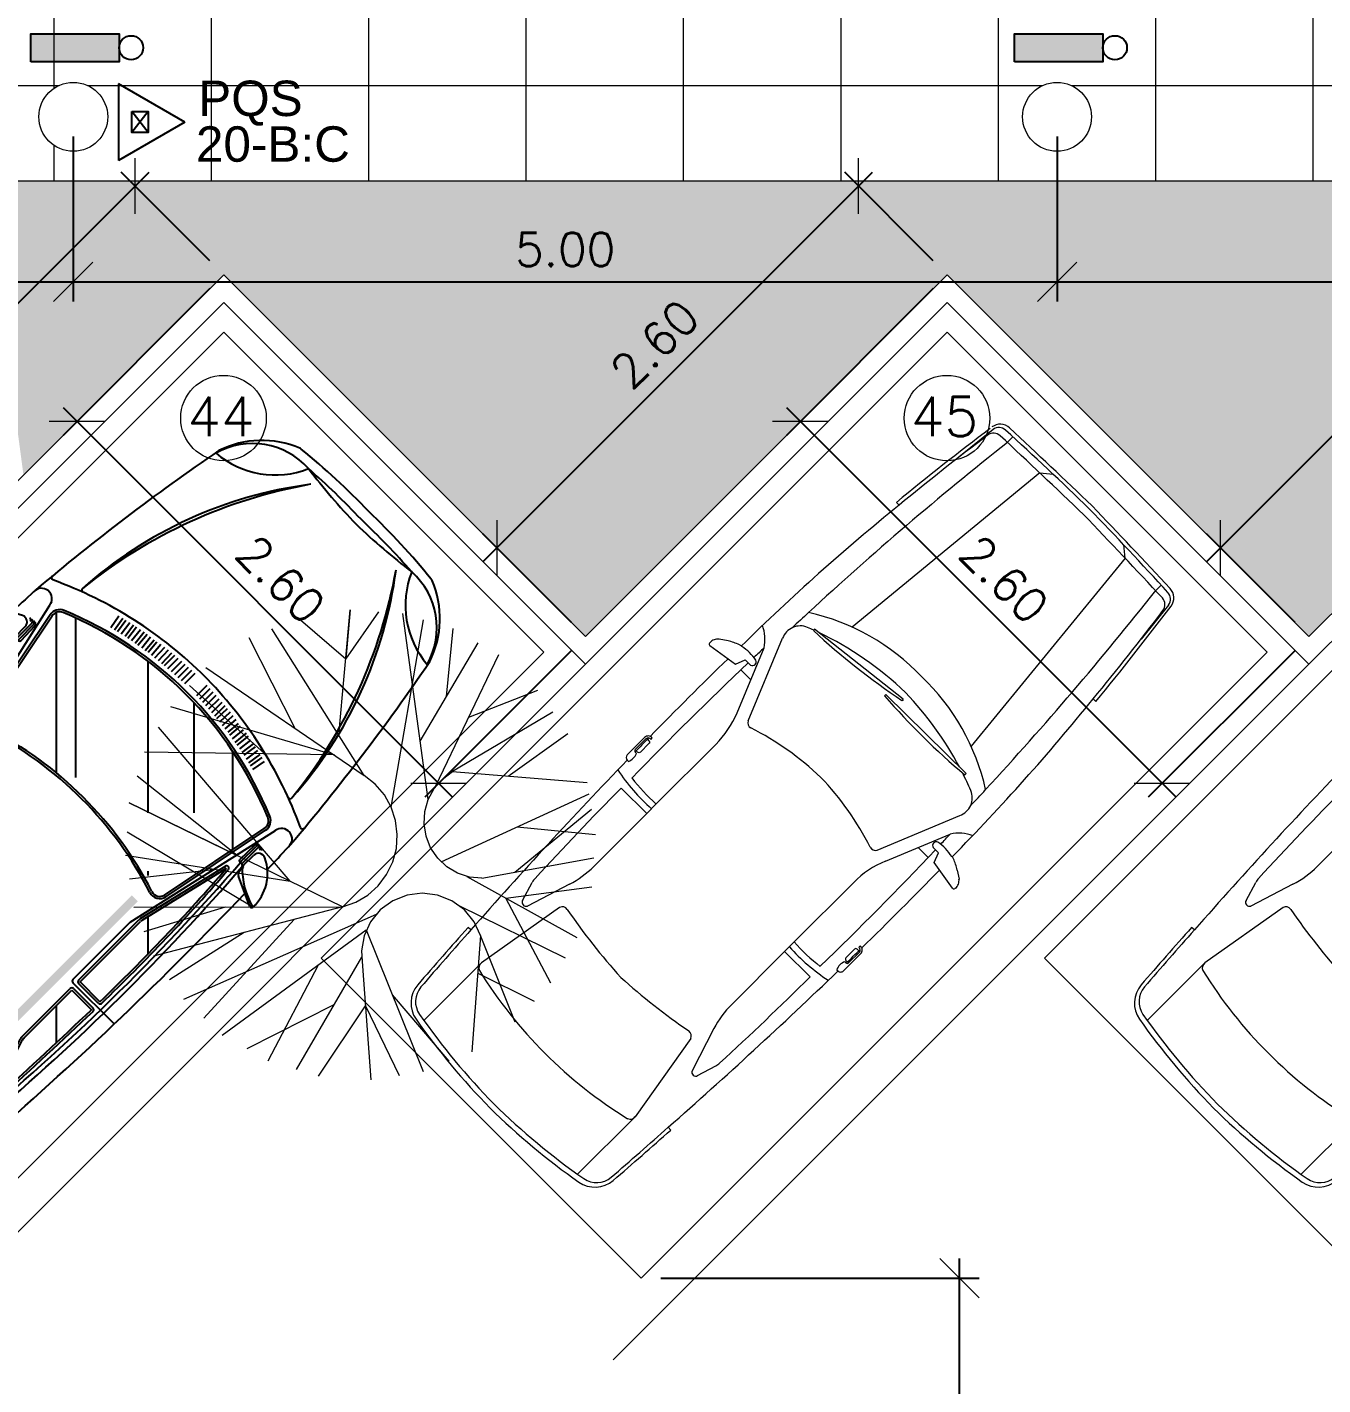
# Model space of a CAD drawing. Header units: millimetres. Extents: x 521 to 1055, y 261 to 520.
# Drawn here: x 564.66 to 571.25, y 480.6 to 487.5 of the extents above; entities that cross this region are included whole.
import ezdxf

# ---------------------------------------------------------------- set-up
doc = ezdxf.new("R2010")
doc.units = ezdxf.units.MM
doc.linetypes.add('CONTINU', pattern=[0])
doc.layers.add('0.1', color=8, linetype='Continuous', lineweight=13)
doc.layers.add('layout', color=1, linetype='Continuous')
doc.layers.add('ppci', color=8, linetype='Continuous')
doc.styles.add('ROMANS', font='romans')
doc.styles.get("Standard").update_dxf_attribs({"font": 'romans.shx'})
doc.styles.add('STYLE1', font='sanss___.ttf')
doc.dimstyles.new('Fares Eng - 50', dxfattribs={"dimscale": 2, "dimtxt": 0.085, "dimasz": 0.1, "dimexe": 0.05, "dimexo": 0.05, "dimgap": 0.04, "dimtad": 1, "dimzin": 4, "dimdsep": 46, "dimtxsty": 'ROMANS', "dimblk1": 'OBLIQUE', "dimblk2": 'OBLIQUE', "dimsah": 1, "dimcen": 0.05, "dimdle": 0.05, "dimclrd": 8, "dimclre": 8, "dimclrt": 8, "dimaunit": 1, "dimadec": 0, "dimazin": 0, "dimtfac": 1, "dimtix": 1, "dimtmove": 2, "dimatfit": 0, "dimldrblk": 'OPEN90', "dimfxl": 1, "dimtolj": 1, "dimtzin": 0, "dimarcsym": 0})

# ---------------------------------------------------------------- blocks, each defined once
blk = doc.blocks.new('_OBLIQUE')
at = {"color": 0, "linetype": 'ByBlock'}
blk.add_line((-0.5, -0.5), (0.5, 0.5), dxfattribs=at)
blk = doc.blocks.new('*D2809')
at = {"layer": '0.1', "color": 8, "linetype": 'CONTINU', "lineweight": -2, "transparency": 16777216}
for p, q in [((559.8983, 486.9419), (559.8983, 486.1027)), ((564.8983, 486.9419), (564.8983, 486.1027)), ((559.7983, 486.2027), (564.9983, 486.2027))]:
    blk.add_line(p, q, dxfattribs=at)
at = {"layer": 'DEFPOINTS', "color": 0, "linetype": 'CONTINU', "lineweight": -2, "transparency": 16777216}
for p in [(559.8983, 487.0419), (564.8983, 487.0419), (564.8983, 486.2027)]:
    blk.add_point(p, dxfattribs=at)
at = {"layer": '0.1', "color": 8, "linetype": 'CONTINU', "lineweight": -2, "transparency": 16777216, "xscale": 0.2, "yscale": 0.2, "zscale": 0.2, "rotation": 180}
blk.add_blockref('_OBLIQUE', (559.8983, 486.2027), dxfattribs=at)
at = {"layer": '0.1', "color": 8, "linetype": 'CONTINU', "lineweight": -2, "transparency": 16777216, "xscale": 0.2, "yscale": 0.2, "zscale": 0.2}
blk.add_blockref('_OBLIQUE', (564.8983, 486.2027), dxfattribs=at)
at = {"layer": '0.1', "color": 8, "linetype": 'CONTINU', "transparency": 16777216, "insert": (562.3983, 486.3677), "char_height": 0.17, "attachment_point": 5, "style": 'ROMANS'}
blk.add_mtext('\\A1;5.00', dxfattribs=at)
blk = doc.blocks.new('_Open90')
at = {"color": 0, "linetype": 'ByBlock', "lineweight": -2}
for p, q in [((-0.5, 0.5), (0, 0)), ((0, 0), (-1, 0)), ((0, 0), (-0.5, -0.5))]:
    blk.add_line(p, q, dxfattribs=at)
blk = doc.blocks.new('*D2810')
at = {"layer": '0.1', "color": 8, "linetype": 'CONTINU', "lineweight": -2, "transparency": 16777216}
for p, q in [((564.8983, 486.9419), (564.8983, 486.1027)), ((569.8983, 486.9419), (569.8983, 486.1027)), ((564.7983, 486.2027), (569.9983, 486.2027))]:
    blk.add_line(p, q, dxfattribs=at)
at = {"layer": 'DEFPOINTS', "color": 0, "linetype": 'CONTINU', "lineweight": -2, "transparency": 16777216}
for p in [(564.8983, 487.0419), (569.8983, 487.0419), (569.8983, 486.2027)]:
    blk.add_point(p, dxfattribs=at)
at = {"layer": '0.1', "color": 8, "linetype": 'CONTINU', "lineweight": -2, "transparency": 16777216, "xscale": 0.2, "yscale": 0.2, "zscale": 0.2, "rotation": 180}
blk.add_blockref('_OBLIQUE', (564.8983, 486.2027), dxfattribs=at)
at = {"layer": '0.1', "color": 8, "linetype": 'CONTINU', "lineweight": -2, "transparency": 16777216, "xscale": 0.2, "yscale": 0.2, "zscale": 0.2}
blk.add_blockref('_OBLIQUE', (569.8983, 486.2027), dxfattribs=at)
at = {"layer": '0.1', "color": 8, "linetype": 'CONTINU', "transparency": 16777216, "insert": (567.3983, 486.3677), "char_height": 0.17, "attachment_point": 5, "style": 'ROMANS'}
blk.add_mtext('\\A1;5.00', dxfattribs=at)
blk = doc.blocks.new('*D2553')
at = {"layer": '0.1', "color": 8, "linetype": 'CONTINU', "lineweight": -2, "transparency": 16777216}
for p, q in [((569.8983, 486.9419), (569.8983, 486.1027)), ((574.8983, 486.9419), (574.8983, 486.1027)), ((569.7983, 486.2027), (574.9983, 486.2027))]:
    blk.add_line(p, q, dxfattribs=at)
at = {"layer": 'DEFPOINTS', "color": 0, "linetype": 'CONTINU', "lineweight": -2, "transparency": 16777216}
for p in [(569.8983, 487.0419), (574.8983, 487.0419), (574.8983, 486.2027)]:
    blk.add_point(p, dxfattribs=at)
at = {"layer": '0.1', "color": 8, "linetype": 'CONTINU', "lineweight": -2, "transparency": 16777216, "xscale": 0.2, "yscale": 0.2, "zscale": 0.2, "rotation": 180}
blk.add_blockref('_OBLIQUE', (569.8983, 486.2027), dxfattribs=at)
at = {"layer": '0.1', "color": 8, "linetype": 'CONTINU', "lineweight": -2, "transparency": 16777216, "xscale": 0.2, "yscale": 0.2, "zscale": 0.2}
blk.add_blockref('_OBLIQUE', (574.8983, 486.2027), dxfattribs=at)
at = {"layer": '0.1', "color": 8, "linetype": 'CONTINU', "transparency": 16777216, "insert": (572.3983, 486.3677), "char_height": 0.17, "attachment_point": 5, "style": 'ROMANS'}
blk.add_mtext('\\A1;5.00', dxfattribs=at)
blk = doc.blocks.new('*D2693')
at = {"layer": '0.1', "color": 8, "linetype": 'CONTINU', "lineweight": -2, "transparency": 16777216}
for p, q in [((563.3034, 484.7805), (565.2833, 486.7604)), ((565.5922, 486.31), (565.1418, 486.7604)), ((563.7537, 484.4715), (563.3034, 484.9219))]:
    blk.add_line(p, q, dxfattribs=at)
at = {"layer": 'DEFPOINTS', "color": 0, "linetype": 'CONTINU', "lineweight": -2, "transparency": 16777216}
for p in [(565.2125, 486.6897), (565.6629, 486.2393), (563.8244, 484.4008)]:
    blk.add_point(p, dxfattribs=at)
at = {"layer": '0.1', "color": 8, "linetype": 'CONTINU', "lineweight": -2, "transparency": 16777216, "xscale": 0.2, "yscale": 0.2, "zscale": 0.2}
for p, rotation in [((565.2125, 486.6897), 44.99999999999735), ((563.3741, 484.8512), 224.9999999999974)]:
    blk.add_blockref('_OBLIQUE', p, dxfattribs=dict(at, rotation=rotation))
at = {"layer": '0.1', "color": 8, "linetype": 'CONTINU', "transparency": 16777216, "insert": (564.1766, 485.8871), "char_height": 0.17, "attachment_point": 5, "rotation": 45, "style": 'ROMANS'}
blk.add_mtext('\\A1;2.60', dxfattribs=at)
blk = doc.blocks.new('*D2694')
at = {"layer": '0.1', "color": 8, "linetype": 'CONTINU', "lineweight": -2, "transparency": 16777216}
for p, q in [((565.5922, 486.1686), (564.8461, 485.4225)), ((564.8461, 485.5639), (566.826, 483.584)), ((567.4307, 484.3301), (566.6846, 483.584))]:
    blk.add_line(p, q, dxfattribs=at)
at = {"layer": 'DEFPOINTS', "color": 0, "linetype": 'CONTINU', "lineweight": -2, "transparency": 16777216}
for p in [(565.6629, 486.2393), (567.5014, 484.4008), (566.7553, 483.6547)]:
    blk.add_point(p, dxfattribs=at)
at = {"layer": '0.1', "color": 8, "linetype": 'CONTINU', "lineweight": -2, "transparency": 16777216, "xscale": 0.2, "yscale": 0.2, "zscale": 0.2}
for p, rotation in [((564.9168, 485.4932), 135.0000000000009), ((566.7553, 483.6547), 315.0000000000009)]:
    blk.add_blockref('_OBLIQUE', p, dxfattribs=dict(at, rotation=rotation))
at = {"layer": '0.1', "color": 8, "linetype": 'CONTINU', "transparency": 16777216, "insert": (565.9527, 484.6906), "char_height": 0.17, "attachment_point": 5, "rotation": 315, "style": 'ROMANS'}
blk.add_mtext('\\A1;2.60', dxfattribs=at)
blk = doc.blocks.new('*D2695')
at = {"layer": '0.1', "color": 8, "linetype": 'CONTINU', "lineweight": -2, "transparency": 16777216}
for p, q in [((566.9803, 484.7805), (568.9602, 486.7604)), ((569.2692, 486.31), (568.8188, 486.7604)), ((567.4307, 484.4715), (566.9803, 484.9219))]:
    blk.add_line(p, q, dxfattribs=at)
at = {"layer": 'DEFPOINTS', "color": 0, "linetype": 'CONTINU', "lineweight": -2, "transparency": 16777216}
for p in [(568.8895, 486.6897), (569.3399, 486.2393), (567.5014, 484.4008)]:
    blk.add_point(p, dxfattribs=at)
at = {"layer": '0.1', "color": 8, "linetype": 'CONTINU', "lineweight": -2, "transparency": 16777216, "xscale": 0.2, "yscale": 0.2, "zscale": 0.2}
for p, rotation in [((568.8895, 486.6897), 44.99999999999735), ((567.051, 484.8512), 224.9999999999974)]:
    blk.add_blockref('_OBLIQUE', p, dxfattribs=dict(at, rotation=rotation))
at = {"layer": '0.1', "color": 8, "linetype": 'CONTINU', "transparency": 16777216, "insert": (567.8536, 485.8871), "char_height": 0.17, "attachment_point": 5, "rotation": 45, "style": 'ROMANS'}
blk.add_mtext('\\A1;2.60', dxfattribs=at)
blk = doc.blocks.new('*D2696')
at = {"layer": '0.1', "color": 8, "linetype": 'CONTINU', "lineweight": -2, "transparency": 16777216}
for p, q in [((569.2692, 486.1686), (568.5231, 485.4225)), ((568.5231, 485.5639), (570.503, 483.584)), ((571.1076, 484.3301), (570.3615, 483.584))]:
    blk.add_line(p, q, dxfattribs=at)
at = {"layer": 'DEFPOINTS', "color": 0, "linetype": 'CONTINU', "lineweight": -2, "transparency": 16777216}
for p in [(569.3399, 486.2393), (571.1784, 484.4008), (570.4323, 483.6547)]:
    blk.add_point(p, dxfattribs=at)
at = {"layer": '0.1', "color": 8, "linetype": 'CONTINU', "lineweight": -2, "transparency": 16777216, "xscale": 0.2, "yscale": 0.2, "zscale": 0.2}
for p, rotation in [((568.5938, 485.4932), 135.0000000000009), ((570.4323, 483.6547), 315.0000000000009)]:
    blk.add_blockref('_OBLIQUE', p, dxfattribs=dict(at, rotation=rotation))
at = {"layer": '0.1', "color": 8, "linetype": 'CONTINU', "transparency": 16777216, "insert": (569.6297, 484.6906), "char_height": 0.17, "attachment_point": 5, "rotation": 315, "style": 'ROMANS'}
blk.add_mtext('\\A1;2.60', dxfattribs=at)
blk = doc.blocks.new('*D2697')
at = {"layer": '0.1', "color": 8, "linetype": 'CONTINU', "lineweight": -2, "transparency": 16777216}
for p, q in [((570.6573, 484.7805), (572.6372, 486.7604)), ((572.9461, 486.31), (572.4957, 486.7604)), ((571.1076, 484.4715), (570.6573, 484.9219))]:
    blk.add_line(p, q, dxfattribs=at)
at = {"layer": 'DEFPOINTS', "color": 0, "linetype": 'CONTINU', "lineweight": -2, "transparency": 16777216}
for p in [(572.5665, 486.6897), (573.0168, 486.2393), (571.1784, 484.4008)]:
    blk.add_point(p, dxfattribs=at)
at = {"layer": '0.1', "color": 8, "linetype": 'CONTINU', "lineweight": -2, "transparency": 16777216, "xscale": 0.2, "yscale": 0.2, "zscale": 0.2}
for p, rotation in [((572.5665, 486.6897), 44.99999999999735), ((570.728, 484.8512), 224.9999999999974)]:
    blk.add_blockref('_OBLIQUE', p, dxfattribs=dict(at, rotation=rotation))
at = {"layer": '0.1', "color": 8, "linetype": 'CONTINU', "transparency": 16777216, "insert": (571.5305, 485.8871), "char_height": 0.17, "attachment_point": 5, "rotation": 45, "style": 'ROMANS'}
blk.add_mtext('\\A1;2.60', dxfattribs=at)
blk = doc.blocks.new('Car')
at = {"layer": 'layout', "color": 8}
for p, q in [((-31.83, -114.1), (-32.61, -107.82)), ((-30.4, -113.85), (-31.03, -107.55)), ((-28.42, -113.52), (-29.04, -107.35)), ((-26.44, -113.22), (-27.05, -107.15)), ((-25.01, -112.96), (-25.46, -106.96)), ((-23.02, -112.81), (-23.5, -106.37)), ((-21.18, -112.51), (-21.34, -106.1)), ((-19.19, -112.29), (-19.35, -105.87)), ((-17.19, -112.08), (-17.35, -105.66)), ((-15.75, -111.95), (-15.75, -105.51)), ((-13.75, -111.84), (-13.75, -105.34)), ((-11.75, -111.64), (-11.75, -105.19)), ((-9.75, -111.52), (-9.75, -105.07)), ((-7.75, -111.42), (-7.75, -104.97)), ((-5.75, -111.35), (-5.75, -104.89)), ((-3.75, -111.3), (-3.75, -104.83)), ((3.75, -111.3), (3.75, -104.83)), ((5.75, -111.35), (5.75, -104.89)), ((7.75, -111.42), (7.75, -104.97)), ((9.75, -111.52), (9.75, -105.07)), ((11.75, -111.64), (11.75, -105.19)), ((13.75, -111.84), (13.75, -105.34)), ((15.75, -111.95), (15.75, -105.51)), ((17.19, -112.08), (17.35, -105.66)), ((19.19, -112.29), (19.35, -105.87)), ((21.18, -112.51), (21.34, -106.1)), ((23.02, -112.81), (23.5, -106.37)), ((25.01, -112.96), (25.46, -106.96)), ((26.44, -113.22), (27.05, -107.15)), ((28.42, -113.52), (29.04, -107.35)), ((30.4, -113.85), (31.03, -107.55)), ((31.83, -114.1), (32.61, -107.82)), ((-44.43, -116.85), (-45.51, -110.71)), ((-42.49, -116.36), (-43.57, -110.21)), ((-41.09, -116.03), (-42.02, -109.83)), ((-39.13, -115.58), (-40.07, -109.37)), ((-37.18, -115.15), (-38.11, -108.94)), ((-35.76, -114.86), (-36.55, -108.6)), ((-33.8, -114.47), (-34.58, -108.2)), ((33.8, -114.47), (34.58, -108.2)), ((35.76, -114.86), (36.55, -108.6)), ((37.18, -115.15), (38.11, -108.94)), ((39.13, -115.58), (40.07, -109.37)), ((41.09, -116.03), (42.02, -109.83)), ((42.49, -116.36), (43.57, -110.21)), ((44.43, -116.85), (45.51, -110.71)), ((25.24, -163.06), (-22.09, -115.73)), ((39.58, -148.72), (5.2, -114.34)), ((63.09, -147.96), (32.62, -117.49)), ((-8.41, -174.64), (-58.24, -124.81)), ((-53.79, -202.87), (-70.44, -128.84)), ((-67.28, -131.91), (-57.03, -183.84)), ((-66.3, -131.69), (-56.05, -183.63)), ((-15.9, -179.27), (-66.05, -129.13)), ((53.79, -202.87), (70.44, -128.84)), ((56.05, -183.63), (66.3, -131.69)), ((57.03, -183.84), (67.28, -131.91)), ((-71.36, -149.65), (-71.45, -143.34)), ((-70.36, -149.36), (-70.51, -139.97)), ((-69.36, -149.11), (-69.51, -139.91)), ((-68.41, -148.9), (-68.73, -139.87)), ((68.41, -148.9), (68.73, -139.87)), ((69.36, -149.11), (69.51, -139.91)), ((70.36, -149.36), (70.51, -139.97)), ((71.36, -149.65), (71.45, -143.34)), ((-86.25, -160.56), (-73.15, -154.66)), ((-72.41, -153.97), (-71.35, -150.37)), ((-56.87, -198.54), (-66.97, -155.83)), ((-55.9, -198.31), (-66, -155.6)), ((55.9, -198.31), (66, -155.6)), ((56.87, -198.54), (66.97, -155.83)), ((72.41, -153.97), (71.35, -150.37)), ((86.25, -160.56), (73.15, -154.66)), ((44.78, -182.6), (43.44, -181.26)), ((-56.77, -200.19), (-68.78, -188.17)), ((69.26, -207.08), (57.61, -195.43)), ((-56.77, -237.2), (-56.77, -199.46)), ((-55.77, -237.2), (-55.77, -199.46)), ((-53.77, -238.7), (-53.77, -203.1)), ((53.77, -238.7), (53.77, -203.1)), ((55.77, -237.2), (55.77, -199.46)), ((56.77, -237.2), (56.77, -199.46)), ((-56.77, -227.76), (-69.33, -215.2)), ((-80.7, -239.7), (-54.77, -239.7)), ((-68.29, -237.2), (-69.16, -236.33)), ((-69.14, -237.2), (-56.77, -237.2)), ((-69.14, -238.2), (-56.77, -238.2)), ((80.7, -239.7), (54.77, -239.7)), ((69.14, -237.2), (56.77, -237.2)), ((69.14, -238.2), (56.77, -238.2)), ((-56.77, -241.37), (-69.05, -241.37)), ((-56.77, -242.37), (-69.05, -242.37)), ((-56.77, -248.72), (-62.9, -242.59)), ((-56.77, -272.37), (-56.77, -242.37)), ((-55.77, -272.37), (-55.77, -242.37)), ((55.77, -272.37), (55.77, -242.37)), ((56.77, -241.37), (69.05, -241.37)), ((56.77, -242.37), (69.05, -242.37)), ((56.77, -272.37), (56.77, -242.37)), ((68.35, -263.53), (56.77, -251.95)), ((-57.03, -273.82), (-68.34, -262.52)), ((-65.15, -298.28), (-56.97, -273.63)), ((-64.2, -298.6), (-56.02, -273.95)), ((64.2, -298.6), (56.02, -273.95)), ((65.15, -298.28), (56.97, -273.63)), ((-57.23, -300.94), (-62.7, -316.26)), ((-56.28, -301.28), (-61.75, -316.6)), ((61.89, -318.84), (44.86, -301.81)), ((61.75, -316.6), (56.28, -301.28)), ((62.7, -316.26), (57.23, -300.94)), ((1.56, -332.42), (-21.83, -309.02)), ((25.07, -330.56), (5.54, -311.03)), ((42.49, -327.02), (25.24, -309.77))]:
    blk.add_line(p, q, dxfattribs=at)
for centre, radius, start, end in [((-7.78, -326.68), 326.77, 88.63509, 95.77261), ((7.78, -326.68), 326.77, 84.22739, 91.36491), ((-34.26, -38.31), 32.93, 86.56245, 164.49582), ((-69.02, 10.38), 39.99, 274.33929, 336.71898), ((-25.61, -41.18), 42.46, 111.77904, 161.65444), ((-40.25, -4.54), 3, 97.67397, 111.77904), ((-10.03, -339.28), 334.59, 88.28197, 93.81346), ((10.07, 328.42), 336.52, 262.76955, 268.28512), ((10.03, -339.28), 334.59, 86.18654, 91.71803), ((-10.07, 328.42), 336.52, 271.71488, 277.23045), ((34.26, -38.31), 32.93, 15.50418, 93.43755), ((69.02, 10.38), 39.99, 203.28102, 265.66071), ((40.25, -4.54), 3, 68.22096, 82.32603), ((25.61, -41.18), 42.46, 18.34556, 68.22096), ((122.71, -124.56), 188.48, 142.42971, 176.62369), ((155.62, -136.85), 222.3, 145.09295, 173.96045), ((-155.62, -136.85), 222.3, 6.03955, 34.90705), ((-122.71, -124.56), 188.48, 3.37631, 37.57029), ((866.83, -205.61), 949.54, 169.20805, 175.34334), ((-866.83, -205.61), 949.54, 4.65666, 10.79195), ((0.52, -286.47), 183.69, 90, 115.07814), ((-0.52, -286.47), 183.69, 64.92186, 90), ((-64.45, -113.59), 1, 172.72578, 290.59687), ((0.02, -280.42), 167.16, 90.00647, 112.62321), ((-0.02, -280.42), 167.16, 67.37679, 89.99353), ((64.45, -113.59), 1, 249.40313, 7.27422), ((-77.76, -119.19), 1, 174.77267, 295.07814), ((0.02, -280.45), 166.19, 90.00846, 112.62516), ((-0.02, -280.42), 166.16, 67.37679, 89.99349), ((77.76, -119.19), 1, 244.92186, 5.22733), ((-75.03, -129.55), 4.65, 8.74906, 183.51846), ((75.03, -129.55), 4.65, 356.48154, 171.25094), ((1565.62, -198.2), 1646.72, 177.62048, 178.09716), ((-62.41, -130.76), 5, 111.95359, 193.30168), ((-62.41, -130.76), 4, 111.95359, 193.55432), ((62.41, -130.76), 4.01, 346.52867, 68.12941), ((62.41, -130.76), 5, 346.69832, 68.04641), ((-1565.62, -198.2), 1646.72, 1.90284, 2.37952), ((-67.04, -159.13), 20.41, 115.20324, 181.93489), ((-74.45, -143.38), 3, 0.88902, 115.20324), ((-72.5, -140.1), 1, 0.88902, 98.06761), ((-71.51, -139.99), 1, 0.88902, 95.22344), ((-70.51, -139.92), 1, 0.88902, 92.38995), ((-69.73, -139.9), 1, 2.00313, 90.18429), ((69.73, -139.9), 1, 89.81571, 177.99687), ((70.51, -139.92), 1, 87.61005, 179.11098), ((71.51, -139.99), 1, 84.77656, 179.11098), ((74.45, -143.38), 3, 64.79676, 179.11098), ((72.5, -140.1), 1, 81.93239, 179.11098), ((67.04, -159.13), 20.41, 358.06511, 64.79676), ((936.35, -221.13), 1008.45, 175.93968, 185.43335), ((-72.36, -149.67), 1, 287.94037, 0.88902), ((-71.36, -149.37), 1, 285.26496, 0.88902), ((-70.36, -149.13), 1, 282.62123, 0.88902), ((-69.41, -148.93), 1, 280.11964, 2.00313), ((-936.35, -221.13), 1008.45, 354.56665, 4.06032), ((69.41, -148.93), 1, 177.99687, 259.88036), ((70.36, -149.13), 1, 179.11098, 257.37877), ((71.36, -149.37), 1, 179.11098, 254.73504), ((72.36, -149.67), 1, 179.11098, 252.05963), ((-94.89, -128.71), 31.99, 283.47064, 317.39271), ((940.68, -224.07), 1014.72, 175.8385, 184.81509), ((770.41, -218.88), 840.75, 175.69294, 181.2505), ((770.41, -218.88), 839.75, 175.69435, 181.2501), ((-66.97, -155.83), 1, 13.30168, 174.5453), ((66.97, -155.83), 1, 5.4547, 166.69832), ((-770.41, -218.88), 839.75, 358.7499, 4.30565), ((-770.41, -218.88), 840.75, 358.7495, 4.30706), ((-940.68, -224.07), 1014.72, 355.18491, 4.1615), ((94.89, -128.71), 31.99, 222.60729, 256.52936), ((73.37, -153.69), 1, 196.42989, 257.76689), ((-86.47, -159.58), 1, 193.81658, 282.23311), ((1565.62, -198.2), 1646.72, 178.60166, 183.97585), ((-1565.62, -198.2), 1646.72, 356.02415, 1.39834), ((86.47, -159.58), 1, 257.76689, 346.18342), ((0, -344.99), 166.48, 90, 107.81843), ((0, -344.99), 165.48, 90, 107.81843), ((0, -344.99), 166.48, 72.18157, 90), ((0, -344.99), 165.48, 72.18157, 90), ((-52.17, -182.69), 5, 193.30168, 287.81843), ((-52.17, -182.69), 4, 193.55432, 287.81843), ((52.17, -182.69), 5, 252.18157, 346.69832), ((52.17, -182.69), 4, 252.18157, 346.44568), ((-60.77, -199.46), 4, 360, 13.30168), ((-60.77, -199.46), 5, 0, 13.30168), ((-54.77, -203.1), 1, 0, 13.30168), ((54.77, -203.1), 1, 166.69832, 180), ((60.77, -199.46), 5, 166.69832, 180), ((60.77, -199.46), 4, 166.69832, 180), ((-69.14, -237.2), 1, 181.58349, 270), ((-56.77, -237.2), 1, 270, 0), ((-54.77, -238.7), 1, 270, 0), ((54.77, -238.7), 1, 180, 270), ((56.77, -237.2), 1, 180, 270), ((69.14, -237.2), 1, 270, 358.41651), ((-69.05, -242.37), 1, 90, 181.10658), ((9004.64, 48.66), 9079.35, 181.83701, 182.188638), ((9004.64, 48.66), 9078.35, 181.837091, 182.188581), ((-56.77, -242.37), 1, 0, 90), ((56.77, -242.37), 1, 90, 180), ((-9004.64, 48.66), 9078.35, 357.811419, 358.162909), ((-9004.64, 48.66), 9079.35, 357.811362, 358.16299), ((69.05, -242.37), 1, 358.89342, 90), ((-60.77, -272.37), 4, 341.65255, 360), ((-60.77, -272.37), 5, 341.65255, 360), ((60.77, -272.37), 5, 180, 198.34745), ((60.77, -272.37), 4, 180, 198.34745), ((-66.1, -297.97), 2, 183.07381, 341.65255), ((-66.1, -297.97), 1, 183.44048, 341.65255), ((-52.52, -302.63), 5, 63.13567, 160.34618), ((-52.52, -302.63), 4, 63.13567, 160.34618), ((0, -198.95), 112.22, 243.13567, 270), ((0, -198.95), 111.22, 243.13567, 270), ((0, -198.95), 111.22, 270, 296.86433), ((0, -198.95), 112.22, 270, 296.86433), ((52.52, -302.63), 5, 19.65382, 116.86433), ((52.52, -302.63), 4, 19.65382, 116.86433), ((66.1, -297.97), 2, 198.34745, 356.92619), ((66.1, -297.97), 1, 198.34745, 356.55952), ((-73.29, -309.38), 3, 270, 5.58191), ((73.29, -309.38), 3, 174.41809, 270), ((-39.09, -305.57), 38.64, 190.15024, 253.62481), ((-79.74, -346.47), 30, 5.25839, 84.71276), ((-46.79, -314.36), 30, 185.58191, 244.44103), ((-62.59, -316.14), 5, 185.43335, 247.79793), ((-57.99, -317.94), 5, 160.34618, 249.50595), ((-57.99, -317.94), 4, 160.34618, 249.50595), ((79.74, -346.47), 30, 95.28724, 174.74161), ((39.09, -305.57), 38.64, 286.37519, 349.84976), ((57.99, -317.94), 4, 290.49405, 19.65382), ((57.99, -317.94), 5, 290.49405, 19.65382), ((46.79, -314.36), 30, 295.55897, 354.41809), ((62.59, -316.14), 5, 292.20207, 354.56665), ((0, -162.8), 170.63, 249.50595, 270), ((0, -162.8), 169.63, 249.50595, 270), ((0, -162.8), 169.63, 270, 290.49405), ((0, -162.8), 170.63, 270, 290.49405), ((0, -181.6), 170.63, 249.50595, 270), ((0, -181.6), 170.63, 270, 290.49405), ((0, -181.6), 168.63, 252.23915, 270), ((0, -181.6), 168.63, 270, 287.76085)]:
    blk.add_arc(centre, radius, start, end, dxfattribs=at)
for points in [[(-49.6, -290.37), (-45.84, -290.37), (-49.6, -194.01), (-45.84, -194.01)], [(49.6, -290.37), (45.84, -290.37), (49.6, -194.01), (45.84, -194.01)]]:
    blk.add_solid(points, dxfattribs=at)
blk = doc.blocks.new('TEMPRA3')
for p, q in [((-0.1569, 0.8233), (-0.1313, 0.862)), ((-0.0749, 0.8722), (-0.1007, 0.7132)), ((-0.0851, 0.8822), (-0.0818, 0.8817)), ((-1.2604, 0.6968), (-1.2604, 0.716)), ((-0.1007, 0.7132), (-0.1513, 0.6938)), ((-0.1513, 0.6938), (-0.1513, 0.6557)), ((1.806, 0.7091), (1.8071, 0.7283)), ((0.0585, 0.4641), (-0.3627, 0.637)), ((0.0689, 0.5332), (-0.2614, 0.6689)), ((-0.0984, 0.6737), (-0.0984, 0.6019)), ((0.7558, 0.4956), (0.7558, 0.6791)), ((1.5146, 0.6292), (1.414, 0.6594)), ((1.2872, 0.519), (1.5173, 0.5919)), ((1.4061, 0.471), (1.8863, 0.5527)), ((0.6872, 0.4957), (0.2589, 0.4957)), ((1.1361, 0.4956), (0.7558, 0.4956)), ((0.0585, -0.4641), (-0.3627, -0.637)), ((1.4061, -0.471), (1.8863, -0.5527)), ((0.0689, -0.5332), (-0.2614, -0.6689)), ((0.6872, -0.4957), (0.2589, -0.4957)), ((1.1361, -0.4956), (0.7558, -0.4956)), ((0.7558, -0.4956), (0.7558, -0.6791)), ((1.2872, -0.519), (1.5173, -0.5919)), ((-0.0984, -0.6737), (-0.0984, -0.6019)), ((-0.1513, -0.6938), (-0.1513, -0.6557)), ((1.5146, -0.6292), (1.414, -0.6594)), ((-1.2604, -0.6968), (-1.2604, -0.716)), ((-0.1007, -0.7132), (-0.1513, -0.6938)), ((-0.0749, -0.8722), (-0.1007, -0.7132)), ((1.806, -0.7091), (1.8071, -0.7283)), ((-0.1569, -0.8233), (-0.1313, -0.862)), ((-0.0851, -0.8822), (-0.0818, -0.8817))]:
    blk.add_line(p, q)
at = {"color": 9}
for p, q in [((0.4895, 0.7769), (0.6144, 0.7769)), ((0.4897, 0.7669), (0.5667, 0.7669)), ((0.5767, 0.7569), (0.5767, 0.7484)), ((0.6344, 0.7569), (0.6344, 0.7484)), ((-1.8688, 0.6301), (-1.6474, 0.6541)), ((1.8863, 0.5527), (2.3005, 0.5527)), ((-1.8747, 0.5326), (-1.9141, 0.5326)), ((-0.5268, 0.5088), (-0.5359, 0.5086)), ((-0.5359, 0.5086), (-0.5316, -0.064)), ((0.6871, 0.4957), (0.7558, 0.4956)), ((-1.8814, 0.307), (-0.6525, 0.4277)), ((-1.8814, 0.307), (-1.9244, 0.2537)), ((-0.5679, 0.016), (-0.5769, 0.0171)), ((-0.5679, 0.0151), (-0.5769, 0.0139)), ((-0.5769, 0.0139), (-0.5102, -0.5548)), ((-0.5316, -0.064), (-0.5225, -0.0638)), ((-1.8814, -0.3079), (-1.9244, -0.2546)), ((-1.8814, -0.307), (-0.6525, -0.4277)), ((-1.8747, -0.5335), (-1.9141, -0.5335)), ((0.6871, -0.4957), (0.7558, -0.4956)), ((-0.5102, -0.5548), (-0.5012, -0.5536)), ((1.8863, -0.5527), (2.3005, -0.5527)), ((-1.8688, -0.631), (-1.6474, -0.655)), ((0.5767, -0.7569), (0.5767, -0.7484)), ((0.6344, -0.7569), (0.6344, -0.7484)), ((0.4895, -0.7769), (0.6144, -0.7769)), ((0.4897, -0.7669), (0.5667, -0.7669))]:
    blk.add_line(p, q, dxfattribs=at)
for points in [[(0.4864, 0.7601), (0.4864, 0.7487, 0.414214), (0.4964, 0.7387), (0.5577, 0.7387, 0.414214), (0.5677, 0.7487), (0.5677, 0.759)], [(0.4864, -0.7601), (0.4864, -0.7487, -0.414214), (0.4964, -0.7387), (0.5577, -0.7387, -0.414214), (0.5677, -0.7487), (0.5677, -0.759)]]:
    blk.add_lwpolyline(points, format="xyb", dxfattribs=at)
for centre, radius, start, end in [((-0.0788, 0.8163), 0.0696, 117.51978, 138.96518), ((-0.0917, 0.8411), 0.0416, 80.80671, 117.51978), ((-0.0832, 0.8735), 0.00833, 350.80671, 80.80671), ((-0.143, 0.7547), 0.0434, 160.42088, 180), ((0.0515, 0.6855), 0.2499, 146.52929, 160.42088), ((0.2131, -22.305), 23.0667, 89.37169, 90.76063), ((0.2131, -22.305), 23.0667, 89.09734, 89.34375), ((0.0261, -12.7482), 13.5255, 95.4579, 98.07666), ((-0.091, -10.4076), 11.1657, 90.48914, 96.01179), ((0.0745, 0.7002), 0.2666, 168.22298, 189.98368), ((0.1147, -25.8365), 26.5995, 86.35444, 88.88061), ((0.0275, -29.336), 30.1169, 85.87378, 86.61254), ((2.1828, 0.5595), 0.1438, 10.27566, 85.28637), ((-1.8644, 0.5739), 0.07, 98.07666, 178.05506), ((-0.4029, 0.55), 0.0959, 65.22486, 157.56321), ((0.3551, -17.2555), 17.935, 91.74302, 91.96985), ((0.3551, -17.2555), 17.935, 88.95708, 91.61786), ((-0.2977, 0.5553), 0.9867, 356.53371, 7.1274), ((0.6362, -17.0989), 17.7783, 87.57158, 89.61458), ((1.3853, 0.5636), 0.1, 73.296, 87.57158), ((1.5088, 0.6101), 0.02, 295.0881, 73.296), ((46.2874, -1.0613), 48.2496, 178.05506, 178.73963), ((1.0799, -0.0328), 1.689, 158.48825, 161.88328), ((1.8923, 0.5233), 0.03, 17.66847, 101.66126), ((-1.2417, -0.0333), 3.6191, 0.52768, 9.83979), ((0.2589, 0.9957), 0.5, 247.66255, 270), ((1.1361, 0.9956), 0.5, 270, 287.58922), ((-0.2984, 0.0046), 2.2813, 359.88354, 13.37753), ((1.0799, -0.0328), 1.689, 163.02584, 178.88724), ((1.4959, -0.0363), 1.4963, 161.90116, 178.60957), ((0.0464, 0.438), 0.0288, 340.8387, 65.22486), ((1.4152, 0.4424), 0.03, 107.58922, 190.56427), ((-1.9007, -0.176), 3.3431, 3.01726, 10.56427), ((1.0799, 0.0328), 1.689, 181.11276, 199.38195), ((-1.9007, 0.176), 3.3431, 349.43573, 356.98274), ((-0.2984, -0.0046), 2.2813, 346.62247, 0.11646), ((-1.2417, 0.0333), 3.6191, 350.16021, 359.47232), ((46.2874, 1.0604), 48.2496, 181.26037, 181.94494), ((1.4959, 0.0363), 1.4963, 181.39043, 198.09884), ((0.0464, -0.438), 0.0288, 294.77514, 19.1613), ((1.4152, -0.4424), 0.03, 169.43573, 252.41078), ((0.2589, -0.9957), 0.5, 90, 112.33745), ((-0.2977, -0.5553), 0.9867, 352.8726, 3.46629), ((1.1361, -0.9956), 0.5, 72.41078, 90), ((1.8923, -0.5233), 0.03, 258.33874, 342.33153), ((-1.8644, -0.5748), 0.07, 181.94494, 261.92334), ((1.0799, 0.0328), 1.689, 200.32879, 201.51175), ((1.0799, 0.0328), 1.689, 200.32879, 201.51175), ((-0.4029, -0.55), 0.0959, 202.43679, 294.77514), ((1.5088, -0.6101), 0.02, 286.704, 64.9119), ((2.1828, -0.5595), 0.1438, 274.71363, 349.72434), ((0.0261, 12.7482), 13.5255, 261.97353, 264.5421), ((0.3551, 17.2555), 17.935, 268.03015, 268.25698), ((0.0745, -0.7002), 0.2666, 170.01632, 191.77702), ((0.3551, 17.2555), 17.935, 268.38214, 271.04292), ((0.6362, 17.0989), 17.7783, 270.38542, 272.42842), ((1.3853, -0.5636), 0.1, 272.42842, 286.704), ((-0.091, 10.4076), 11.1657, 263.98821, 269.51086), ((-0.143, -0.7547), 0.0434, 180, 199.57912), ((0.2131, 22.305), 23.0667, 270.65625, 270.90266), ((0.1147, 25.8365), 26.5995, 271.11939, 273.64556), ((0.0275, 29.336), 30.1169, 273.38746, 274.12622), ((0.0515, -0.6855), 0.2499, 199.57912, 213.47071), ((0.2131, 22.305), 23.0667, 269.23937, 270.62831), ((-0.0788, -0.8163), 0.0696, 221.03482, 242.48022), ((-0.0917, -0.8411), 0.0416, 242.48022, 279.19329), ((-0.0832, -0.8735), 0.00833, 279.19329, 9.19329)]:
    blk.add_arc(centre, radius, start, end)
for centre, radius, start, end in [((0.4904, 0.7506), 0.0263, 91.92644, 184.81044), ((0.4905, 0.7505), 0.0164, 92.13133, 187.2433), ((0.5667, 0.7569), 0.01, 0, 90), ((0.6144, 0.7569), 0.02, 0, 90), ((0.0261, -12.7482), 13.5064, 95.46564, 97.89577), ((-0.1444, 0.846), 0.2123, 204.78419, 236.53665), ((0.4699, 0.7527), 0.0061, 200.04239, 315.25342), ((0.6055, 0.8159), 0.0733, 246.83415, 293.16585), ((-0.2635, 0.5553), 0.9867, 356.53371, 11.76673), ((0.0267, -29.3695), 30.1312, 85.88211, 86.61465), ((-1.862, 0.5806), 0.05, 97.89577, 177.1673), ((0.1369, -16.6339), 17.2839, 92.27132, 96.68351), ((-1.8225, 0.5806), 0.05, 97.89577, 177.1673), ((0.4016, 0.0314), 1.1261, 147.49542, 181.59528), ((0.1919, -19.533), 20.183, 91.77938, 92.10117), ((-0.1699, 0.6614), 0.0195, 202.27293, 342.80007), ((2.181, 0.5693), 0.115, 10.45477, 85.29282), ((19.5552, -0.3929), 21.4893, 177.39697, 178.95358), ((43.9132, -1.0016), 45.813, 178.0177, 178.74858), ((-1.2364, -0.0333), 3.5851, 0.53266, 10.01497), ((-4.0713, 0.1961), 3.5583, 355.81091, 5.04117), ((43.9132, 1.0016), 45.813, 181.25142, 181.9823), ((0.4016, -0.0314), 1.1261, 178.40472, 212.50458), ((-4.0572, -0.6825), 3.5583, 2.07609, 11.30635), ((-1.2364, 0.0333), 3.5851, 349.98503, 359.46734), ((19.5552, 0.392), 21.4893, 181.04642, 182.60303), ((0.1369, 16.6339), 17.2839, 263.31649, 267.72868), ((-0.2635, -0.5553), 0.9867, 348.23327, 3.46629), ((-1.862, -0.5815), 0.05, 182.8327, 262.10423), ((-1.8225, -0.5806), 0.05, 182.8327, 262.10423), ((2.181, -0.5693), 0.115, 274.70718, 349.54523), ((0.0261, 12.7482), 13.5064, 262.10423, 264.53436), ((0.1919, 19.533), 20.183, 267.89883, 268.22062), ((-0.1444, -0.846), 0.2123, 123.46335, 155.21581), ((-0.1699, -0.6614), 0.0195, 17.19993, 157.72707), ((0.0267, 29.3695), 30.1312, 273.38535, 274.11789), ((0.4699, -0.7527), 0.0061, 44.74658, 159.95761), ((0.4904, -0.7506), 0.0263, 175.18956, 268.07356), ((0.4905, -0.7505), 0.0164, 172.7567, 267.86867), ((0.5667, -0.7569), 0.01, 270, 0), ((0.6055, -0.8159), 0.0733, 66.83415, 113.16585), ((0.6144, -0.7569), 0.02, 270, 360)]:
    blk.add_arc(centre, radius, start, end, dxfattribs=at)
blk = doc.blocks.new('*D3644')
at = {"layer": '0.1', "color": 8, "linetype": 'CONTINU', "lineweight": -2, "transparency": 16777216}
for p, q in [((569.4025, 478.4439), (569.4025, 481.2396)), ((567.8842, 481.1396), (569.5025, 481.1396)), ((568.2684, 478.5439), (569.5025, 478.5439))]:
    blk.add_line(p, q, dxfattribs=at)
at = {"layer": 'DEFPOINTS', "color": 0, "linetype": 'CONTINU', "lineweight": -2, "transparency": 16777216}
for p in [(567.7842, 481.1396), (569.4025, 481.1396), (568.1684, 478.5439)]:
    blk.add_point(p, dxfattribs=at)
at = {"layer": '0.1', "color": 8, "linetype": 'CONTINU', "lineweight": -2, "transparency": 16777216, "xscale": 0.2, "yscale": 0.2, "zscale": 0.2}
for p, rotation in [((569.4025, 481.1396), 90), ((569.4025, 478.5439), 270)]:
    blk.add_blockref('_OBLIQUE', p, dxfattribs=dict(at, rotation=rotation))
at = {"layer": '0.1', "color": 8, "linetype": 'CONTINU', "lineweight": -2, "transparency": 16777216, "insert": (569.2375, 479.8417), "char_height": 0.17, "attachment_point": 5, "rotation": 90, "style": 'ROMANS'}
blk.add_mtext('\\A1;2.60', dxfattribs=at)
blk = doc.blocks.new('ARV1')
for p, q in [((-0.1407, 1.4161), (0.0989, 1.7605)), ((0.1949, 0.3431), (0.4235, 1.7048)), ((0.4634, 0.4005), (0.2709, 1.7498)), ((0.5923, 1.1492), (0.6377, 1.6415)), ((-0.5054, 0.9113), (-0.8423, 1.5681)), ((0.4031, 0.8237), (0.8191, 1.5396)), ((0.5168, 0.4952), (0.9711, 1.4544)), ((-0.7238, 0.7245), (-1.2729, 1.2194)), ((0.755, 0.9984), (1.2545, 1.1977)), ((1.0437, 0.573), (1.4738, 0.8844)), ((0.5591, -0.0523), (1.6313, 0.447)), ((1.095, -0.1252), (1.6493, 0.337)), ((1.1112, 0.2048), (1.6793, 0.1529)), ((-0.8061, -0.388), (-1.7211, 0.152)), ((0.8557, -0.1699), (1.6686, -0.0184)), ((-1.0745, -0.1172), (-1.7031, -0.1904)), ((0.7476, -0.1574), (1.5471, -0.5954)), ((-1.0074, -0.3893), (-1.5974, -0.572)), ((0.6958, -0.3704), (1.4637, -0.7442)), ((0.0893, -0.4358), (-1.3067, -1.0613)), ((-0.506, -0.477), (-1.1567, -1.1971)), ((-0.8667, -0.5727), (-1.4069, -0.9182)), ((-0.0159, -0.7468), (-0.4854, -1.5654)), ((-0.3293, -0.8064), (-0.6899, -1.5051)), ((-0.0071, -0.8135), (0.0586, -1.6373)), ((0.83, -0.8592), (1.2412, -1.0601)), ((0.2097, -1.0193), (0.6221, -1.4999)), ((-0.2148, -1.0934), (-0.845, -1.418))]:
    blk.add_line(p, q)
for points in [[(-0.1872, 0.8633), (-0.1108, 1.7737), (-0.1407, 1.4161), (-0.4881, 1.7122)], [(-1.1556, 1.349), (-0.0013, 0.5719), (-0.6793, 1.6344)], [(-1.4123, 1.0654), (-0.2215, 0.7202), (-1.5994, 0.732)], [(1.365, 1.0398), (0.638, 0.6035), (1.6177, 0.5303)], [(-1.7315, -0.0163), (-0.5369, -0.1994), (-1.4972, 0.9138)], [(0.8557, -0.1699), (0.7651, -0.1613), (0.679, -0.1335), (0.6007, -0.0877), (0.5344, -0.0259), (0.483, 0.0489), (0.4489, 0.1331), (0.434, 0.2225), (0.439, 0.3131), (0.4634, 0.4005), (0.5062, 0.4804), (0.5654, 0.5493), (0.638, 0.6035)], [(-1.67, -0.3938), (-0.1549, -0.3836), (-1.7076, 0.3652), (-0.9208, -0.0143), (-1.6507, 0.558)], [(-0.1549, -0.3836), (-0.0593, -0.3487), (0.0278, -0.2962), (0.1033, -0.2277), (0.1642, -0.1462), (0.2083, -0.0545), (0.2342, 0.044), (0.2404, 0.1456), (0.2272, 0.2464), (0.1949, 0.3431), (0.1448, 0.4315), (0.0786, 0.5088), (-0.0013, 0.5719)], [(0.849, -0.5865), (0.8014, -0.4854), (0.7301, -0.3991), (0.6394, -0.3338), (0.5353, -0.2931), (0.4242, -0.2796), (0.3134, -0.2945), (0.2099, -0.3365), (0.12, -0.4031), (0.0498, -0.4901), (0.0033, -0.5918), (-0.016, -0.702), (-0.0071, -0.8135)], [(1.36, -0.9289), (1.0306, -0.3125), (1.6553, -0.2288)], [(-0.1549, -0.3836), (-0.1549, -0.3836), (-1.526, -0.748)], [(-1.0233, -1.3179), (0.0189, -0.5497), (0.436, -1.5757)], [(1.1033, -1.2124), (0.849, -0.5865), (0.79, -1.4316)], [(-0.3231, -1.6133), (0.0157, -1.1009), (0.262, -1.6039)]]:
    blk.add_lwpolyline(points)

msp = doc.modelspace()

# ---------------------------------------------------------------- hatches: boundary and pattern name
at = {"layer": '0.1', "linetype": 'CONTINU'}
h = msp.add_hatch(dxfattribs=at)
h.set_pattern_fill('_USER', color=8, scale=0.8, style=0, double=1, pattern_type=0)
h.set_pattern_definition([(0, (0, 0), (0, 0.8), []), (90, (0, 0), (-0.8, 5e-17), [])])
h.paths.add_polyline_path([(578.42986, 489.71692), (577.46494, 489.71692), (577.36494, 489.71692), (576.23577, 489.71692), (576.13577, 489.71692), (575.0066, 489.71692), (574.9066, 489.71692), (573.77744, 489.71692), (573.67744, 489.71692), (572.54827, 489.71692), (572.44827, 489.71692), (571.3191, 489.71692), (571.2191, 489.71692), (570.08994, 489.71692), (569.98994, 489.71692), (568.86077, 489.71692), (568.76077, 489.71692), (567.6316, 489.71692), (567.5316, 489.71692), (566.40244, 489.71692), (566.30244, 489.71692), (565.12327, 489.71692), (565.02327, 489.71692), (563.57327, 489.71692), (563.42327, 489.71692), (562.22327, 489.71692), (562.12327, 489.71692), (560.97327, 489.71692), (560.87327, 489.71692), (559.72327, 489.71692), (559.62327, 489.71692), (558.42327, 489.71692), (558.27327, 489.71692), (557.07327, 489.71692), (556.97327, 489.71692), (554.66741, 489.71692), (554.66741, 486.71692), (578.42986, 486.71692)])
h.paths.add_polyline_path([(570.07327, 487.04192, -1), (569.72327, 487.04192, -1)], flags=16)
h.paths.add_polyline_path([(566.7885, 489.32695, -1), (567.26779, 489.32695, -1)], flags=16)
h.paths.add_polyline_path([(573.51655, 489.32695, -1), (573.99584, 489.32695, -1)], flags=16)
h.paths.add_polyline_path([(564.89126, 489.32695, -1), (565.37054, 489.32695, -1)], flags=16)
h.paths.add_polyline_path([(565.07327, 487.04192, -1), (564.72327, 487.04192, -1)], flags=16)
h.paths.add_polyline_path([(575.07327, 487.04192, -1), (574.72327, 487.04192, -1)], flags=16)
h.paths.add_polyline_path([(561.31014, 489.32695, -1), (561.78943, 489.32695, -1)], flags=16)
h.paths.add_polyline_path([(560.07327, 487.04192, -1), (559.72327, 487.04192, -1)], flags=16)
h.paths.add_polyline_path([(556.82868, 489.32695, -1), (557.30797, 489.32695, -1)], flags=16)
h.paths.add_polyline_path([(554.72327, 487.04192, -1), (555.07327, 487.04192, -1)], flags=16)
h.paths.add_polyline_path([(555.94351, 489.21367), (556.65303, 489.21367), (556.65303, 488.91367), (555.94351, 488.91367)], flags=24)
h.paths.add_polyline_path([(558.09351, 489.21367), (558.60303, 489.21367), (558.60303, 488.91367), (558.09351, 488.91367)], flags=24)
h.paths.add_polyline_path([(560.56851, 489.21367), (561.27803, 489.21367), (561.27803, 488.91367), (560.56851, 488.91367)], flags=24)
h.paths.add_polyline_path([(563.24351, 489.21367), (563.75303, 489.21367), (563.75303, 488.91367), (563.24351, 488.91367)], flags=24)
h.paths.add_polyline_path([(565.21767, 489.21367), (565.9272, 489.21367), (565.9272, 488.91367), (565.21767, 488.91367)], flags=24)
h.paths.add_polyline_path([(567.34184, 489.21367), (567.85137, 489.21367), (567.85137, 488.91367), (567.34184, 488.91367)], flags=24)
h.paths.add_polyline_path([(570.91934, 489.21367), (571.62887, 489.21367), (571.62887, 488.91367), (570.91934, 488.91367)], flags=24)
h.paths.add_polyline_path([(574.69684, 489.21367), (575.20637, 489.21367), (575.20637, 488.91367), (574.69684, 488.91367)], flags=24)
h.paths.add_polyline_path([(577.04517, 489.21367), (577.7547, 489.21367), (577.7547, 488.91367), (577.04517, 488.91367)], flags=24)
h.paths.add_polyline_path([(558.19827, 488.53483), (559.09827, 488.53483), (559.09827, 488.23483), (558.19827, 488.23483)], flags=24)
h.paths.add_polyline_path([(573.53463, 489.17544), (573.92987, 489.17544), (573.92987, 489.47544), (573.53463, 489.47544)], flags=24)
h.paths.add_polyline_path([(566.80659, 489.17544), (567.20182, 489.17544), (567.20182, 489.47544), (566.80659, 489.47544)], flags=24)
h.paths.add_polyline_path([(564.90934, 489.17544), (565.30458, 489.17544), (565.30458, 489.47544), (564.90934, 489.47544)], flags=24)
h.paths.add_polyline_path([(561.32823, 489.17544), (561.72347, 489.17544), (561.72347, 489.47544), (561.32823, 489.47544)], flags=24)
h.paths.add_polyline_path([(556.84676, 489.17544), (557.242, 489.17544), (557.242, 489.47544), (556.84676, 489.47544)], flags=24)
edge = h.paths.add_edge_path(flags=16)
edge.add_arc((556.6285, 489.32695), 0.23964, 0, 360)
h.paths.add_polyline_path([(558.00232, 489.70101), (557.06578, 489.70101), (557.19647, 489.45005), (557.53405, 489.31869), (557.87162, 489.45005)], flags=16)
h.paths.add_polyline_path([(563.35399, 489.68129), (562.92706, 489.68129), (562.92706, 489.25435), (563.35399, 489.25435)], flags=16)
h.paths.add_polyline_path([(563.30108, 489.2375), (562.97997, 489.2375), (562.89969, 488.95363), (563.38136, 488.95363)], flags=16)
h = msp.add_hatch(dxfattribs=at)
h.set_pattern_fill('AR-SAND', color=8, scale=0.005, style=0, double=1)
h.set_pattern_definition([(37.5, (-0.73825, 0), (-0.008000156, 0.24470662), [0, -0.19304, 0, -0.2159, 0, -0.206375]), (7.5, (-0.73825, 0), (0.22476164, 0.35841255), [0, -0.10414, 0, -0.17399, 0, -0.066675]), (327.5, (-0.89446, 0), (0.395496185, 0.00071859), [0, -0.0635, 0, -0.2286, 0, -0.29845]), (317.5, (-0.89446, 0), (0.38177823, 0.11146466), [0, -0.03175, 0, -0.14986, 0, -0.17145])])
h.paths.add_polyline_path([(576.69379, 486.23931), (578.53227, 484.40084), (580.12932, 485.99789), (580.12932, 486.71692), (564.44585, 486.71692), (564.64508, 485.22147), (565.66292, 486.23931), (567.5014, 484.40084), (569.33988, 486.23931), (571.17836, 484.40084), (573.01683, 486.23931), (574.85531, 484.40084)])
h.paths.add_polyline_path([(567.04351, 486.55269), (567.75303, 486.55269), (567.75303, 486.25269), (567.04351, 486.25269)], flags=24)
h.paths.add_polyline_path([(572.04351, 486.55269), (572.75303, 486.55269), (572.75303, 486.25269), (572.04351, 486.25269)], flags=24)
h.paths.add_polyline_path([(577.04351, 486.55269), (577.75303, 486.55269), (577.75303, 486.25269), (577.04351, 486.25269)], flags=24)
h.paths.add_polyline_path([(567.47192, 485.76709), (567.97362, 486.2688), (568.18576, 486.05667), (567.68405, 485.55496)], flags=24)
h.paths.add_polyline_path([(571.14887, 485.76709), (571.65058, 486.2688), (571.86271, 486.05667), (571.361, 485.55496)], flags=24)
h.paths.add_polyline_path([(574.82583, 485.76709), (575.32754, 486.2688), (575.53967, 486.05667), (575.03796, 485.55496)], flags=24)
h.paths.add_polyline_path([(578.49425, 485.5342), (578.99596, 486.03591), (579.20809, 485.82378), (578.70638, 485.32207)], flags=24)
at = {"layer": 'ppci'}
for points in [[(565.13126, 487.32177), (565.13126, 487.46427), (564.68273, 487.46427), (564.68273, 487.32177)], [(570.13126, 487.32177), (570.13126, 487.46427), (569.68273, 487.46427), (569.68273, 487.32177)]]:
    msp.add_hatch(color=10, dxfattribs=at).paths.add_polyline_path(points)

# ---------------------------------------------------------------- linework, layer by layer
at = {"layer": '0.1', "color": 8}
for p, q in [((560.34827, 486.71688), (585.42327, 486.71689)), ((565.66292, 486.23931), (563.82445, 484.40084)), ((565.66292, 486.23931), (567.5014, 484.40084)), ((569.33988, 486.23931), (567.5014, 484.40084)), ((569.33988, 486.23931), (571.17836, 484.40084)), ((573.01683, 486.23931), (571.17836, 484.40084)), ((565.66292, 486.09789), (563.82445, 484.25941)), ((565.66292, 486.09789), (567.5014, 484.25941)), ((569.33988, 486.09789), (567.5014, 484.25941)), ((569.33988, 486.09789), (571.17836, 484.25941)), ((573.01683, 486.09789), (571.17836, 484.25941)), ((567.5014, 484.25941), (563.96587, 480.72388)), ((571.17836, 484.25941), (567.64282, 480.72388))]:
    msp.add_line(p, q, dxfattribs=at)
for points in [[(562.48094, 482.76591), (564.10729, 481.13957), (567.28927, 484.32155), (565.66292, 485.94789)], [(566.1579, 482.76591), (567.78424, 481.13957), (570.96622, 484.32155), (569.33988, 485.94789)], [(569.83485, 482.76591), (571.4612, 481.13957), (574.64318, 484.32155), (573.01683, 485.94789)]]:
    msp.add_lwpolyline(points, close=True, dxfattribs=at)
at = {"layer": '0.1', "color": 7}
for centre in [(564.89827, 487.04192), (569.89827, 487.04192)]:
    msp.add_circle(centre, 0.175, dxfattribs=at)
at = {"layer": '0.1', "color": 8}
for centre in [(565.66171, 485.51048), (569.33867, 485.51048)]:
    msp.add_circle(centre, 0.21725, dxfattribs=at)
at = {"layer": 'ppci', "color": 10, "linetype": 'Continuous'}
for p, q in [((565.12824, 487.21017), (565.12824, 486.82017)), ((565.46599, 487.01517), (565.12824, 487.21017)), ((565.46599, 487.01517), (565.12824, 486.82017))]:
    msp.add_line(p, q, dxfattribs=at)
at = {"layer": 'ppci', "color": 10}
for p, q in [((565.27965, 487.06854), (565.19518, 486.96179)), ((565.27965, 486.96179), (565.19518, 487.06854))]:
    msp.add_line(p, q, dxfattribs=at)
for points in [[(564.68273, 487.32177), (564.68273, 487.46427), (565.13126, 487.46427), (565.13126, 487.32177)], [(569.68273, 487.32177), (569.68273, 487.46427), (570.13126, 487.46427), (570.13126, 487.32177)], [(565.19518, 487.06854), (565.27965, 487.06854), (565.27965, 486.96179), (565.19518, 486.96179)]]:
    msp.add_lwpolyline(points, close=True, dxfattribs=at)
for centre in [(565.19243, 487.39302), (570.19243, 487.39302)]:
    msp.add_circle(centre, 0.06117, dxfattribs=at)

# ---------------------------------------------------------------- block references
at = {"layer": '0.1', "color": 8, "linetype": 'CONTINU', "xscale": 0.0115, "yscale": 0.0115, "zscale": 0.0115, "rotation": 314.9999999999999}
msp.add_blockref('Car', (566.40018, 485.03544), dxfattribs=at)
at = {"layer": '0.1', "color": 8, "linetype": 'CONTINU', "rotation": 225}
for p in [(568.69751, 483.6846), (572.37446, 483.6846)]:
    msp.add_blockref('TEMPRA3', p, dxfattribs=at)
at = {"layer": '0.1', "color": 8, "linetype": 'Continuous', "xscale": 0.7, "yscale": 0.7, "zscale": 0.7, "rotation": 359.6992061989444}
msp.add_blockref('ARV1', (566.37636, 483.29372), dxfattribs=at)

# ---------------------------------------------------------------- texts
at = {"layer": '0.1', "color": 8}
for s, p in [('44', (565.47718, 485.41804)), ('45', (569.15413, 485.41804))]:
    msp.add_text(s, height=0.2, dxfattribs=at).set_placement(p)
at = {"layer": 'ppci', "color": 10, "style": 'STYLE1'}
for s, p in [('PQS', (565.53323, 487.04578)), ('20-B:C', (565.5216, 486.81354))]:
    msp.add_text(s, height=0.18, dxfattribs=at).set_placement(p)

# ---------------------------------------------------------------- dimensions: what is measured, and where the dimension line sits
at = {"layer": '0.1', "color": 8, "linetype": 'CONTINU'}
for base, p1, p2, picture, middle in [((564.89827, 486.20269), (559.89827, 487.04192), (564.89827, 487.04192), '*D2809', (562.39827, 486.36769)), ((569.89827, 486.20269), (564.89827, 487.04192), (569.89827, 487.04192), '*D2810', (567.39827, 486.36769)), ((574.89827, 486.20269), (569.89827, 487.04192), (574.89827, 487.04192), '*D2553', (572.39827, 486.36769))]:
    dim = msp.add_linear_dim(base=base, p1=p1, p2=p2, dimstyle='Fares Eng - 50', dxfattribs=at)
    dim.commit()
    dim.dimension.update_dxf_attribs({"geometry": picture, "text_midpoint": middle})
for p1, p2, distance, picture, middle in [((563.82445, 484.40084), (565.66292, 486.23931), 0.63694, '*D2693', (564.17663, 485.88713)), ((567.5014, 484.40084), (569.33988, 486.23931), 0.63694, '*D2695', (567.85358, 485.88713)), ((571.17836, 484.40084), (573.01683, 486.23931), 0.63694, '*D2697', (571.53054, 485.88713)), ((565.66292, 486.23931), (567.5014, 484.40084), -1.05514, '*D2694', (565.95274, 484.69065)), ((569.33988, 486.23931), (571.17836, 484.40084), -1.05514, '*D2696', (569.62969, 484.69065))]:
    dim = msp.add_aligned_dim(p1=p1, p2=p2, distance=distance, dimstyle='Fares Eng - 50', dxfattribs=at)
    dim.commit()
    dim.dimension.update_dxf_attribs({"geometry": picture, "text_midpoint": middle})
at = {"layer": '0.1', "color": 8, "linetype": 'CONTINU', "lineweight": -2}
dim = msp.add_linear_dim(base=(569.40246, 481.13957), p1=(568.1684, 478.54388), p2=(567.78424, 481.13957), angle=90, dimstyle='Fares Eng - 50', dxfattribs=at)
dim.commit()
dim.dimension.update_dxf_attribs({"geometry": '*D3644', "text_midpoint": (569.23746, 479.84172)})

doc.saveas('drawing.dxf')
